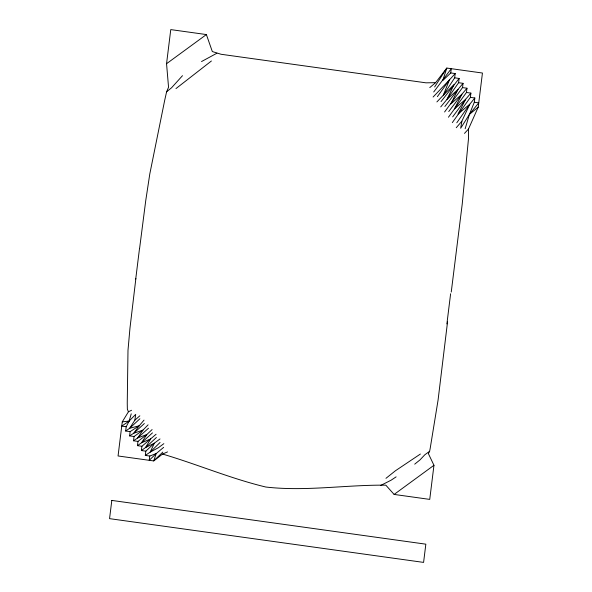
<?xml version="1.0" encoding="UTF-8"?>
<svg xmlns="http://www.w3.org/2000/svg" width="592" height="592" viewBox="0 0 592 592"><rect width="100%" height="100%" fill="white"/><g stroke="black" fill="none" stroke-linecap="round" stroke-linejoin="round"><path stroke-width="0.89" d="M447.545 321.915L438.065 400.133L430.192 448.381L429.614 451.333L428.364 453.583L433.958 465.29L429.74 499.396L394.117 494.431L385.836 485.174C345.913 484.744 305.687 491.619 265.838 487.031C230.651 478.588 197.173 464.261 162.563 454.057L153.683 460.931L118.06 455.966L122.278 421.859L128.427 411.788L131.557 410.256M135.871 278.484L129.959 328.22L127.99 350.375L127.25 403.159L127.361 409.213L128.427 411.788M139.571 248.618L145.728 200.703L149.798 173.937L164.672 100.411L166.604 91.79L168.55 87.253L166.552 63.707L170.77 29.6L206.386 34.565L212.321 51.556L221.075 54.272L425.996 82.828L435.594 82.665L446.827 68.065L482.443 73.031L478.232 107.137L468.479 129.049L464.498 133.392M144.019 420.113L139.216 425.781L130.129 431.627L125.674 431.006L126.2 426.743L129.137 421.075L131.232 413.815M148.096 424.827L142.99 430.095L134.051 436.511L129.604 435.89L130.129 431.627M152.107 429.563L146.809 434.543L137.98 441.395L133.526 440.774L134.051 436.511M156.081 434.254L141.902 446.279L137.455 445.658L137.98 441.395M160.01 438.931L154.349 443.171L145.832 451.163L141.377 450.542L141.902 446.279M163.651 447.352L156.229 453.546L149.754 456.047L145.306 455.426L145.832 451.163M149.754 456.047L149.228 460.31L156.229 453.546L153.683 460.931L162.815 452.103M434.624 86.987L446.827 68.065L442.712 80.586L450.749 72.949L451.282 68.687L433.721 91.967M436.889 101.928L443.297 95.245L454.678 77.833L455.204 73.571L450.749 72.949M440.729 106.9L447.034 99.323L458.6 82.717L459.126 78.455L454.678 77.833M444.592 111.977L462.53 87.601L463.055 83.339L458.6 82.717M448.447 117.216L466.452 92.485L466.977 88.223L462.53 87.601M452.318 122.611L470.381 97.369L470.906 93.107L466.452 92.485M465.164 128.716L469.404 114.397L474.303 102.253L474.828 97.991L470.381 97.369M451.245 292.048L462.234 203.988L468.524 138.336L468.479 129.049M125.674 431.006L129.663 428.29L134.88 420.157L135.694 414.363L129.137 421.075L121.752 426.122L126.2 426.743M474.828 97.991L469.774 104.214L461.864 121.219L460.672 128.264L469.404 114.397L478.758 102.875L474.303 102.253M456.787 122.796L469.774 104.214L457.993 114.056L465.712 99.219L470.906 93.107M437.37 96.659L449.38 79.994L455.204 73.571M452.673 116.861L465.712 99.219L454.493 108.861L461.915 94.224L466.977 88.223M448.736 111.548L461.915 94.224L450.823 103.918L458.053 89.37L463.055 83.339M441.025 101.595L459.126 78.455M444.873 106.493L458.053 89.37L447.034 99.323L454.027 84.567L443.297 95.245L449.38 79.994L433.1 97.021M456.254 127.702L461.864 121.219M182.499 75.672L171.532 87.801L166.604 91.79M160.062 442.461L150.183 452.118L145.306 455.426M139.904 418.759L129.663 428.29L139.216 425.781L133.74 433.24L129.604 435.89M156.414 437.495L145.521 447.589L141.377 450.542M144.367 423.532L133.74 433.24L142.99 430.095L137.603 438.021L133.526 440.774M152.484 432.856L141.495 442.794L137.455 445.658M148.496 428.216L137.603 438.021L146.809 434.543L141.495 442.794L150.657 438.931L145.521 447.589L154.349 443.171L150.183 452.118L158.308 447.767L163.858 443.66M134.88 420.157L139.845 415.806M429.785 87.601L435.594 82.665M469.404 114.397L478.232 107.137M414.711 464.165L420.002 459.888L424.864 454.73L429.614 451.333M385.962 478.329L395.389 470.795L420.401 454.034M175.965 88.593L211.411 60.991M166.552 63.707L206.386 34.565M394.117 494.431L433.958 465.29M396.122 476.856L391.097 480.201L380.693 485.455M201.524 61.561L216.864 53.243M162.563 454.057L167.529 451.903M122.278 421.859L129.137 421.075M135.731 279.032A622.488 24.908 -82.2 0 1 139.438 249.091M446.901 323.913A622.488 37.081 -81.9 0 1 450.623 293.758M111.807 500.418L109.557 518.644L423.591 562.4L425.84 544.174L111.807 500.418"/></g></svg>
